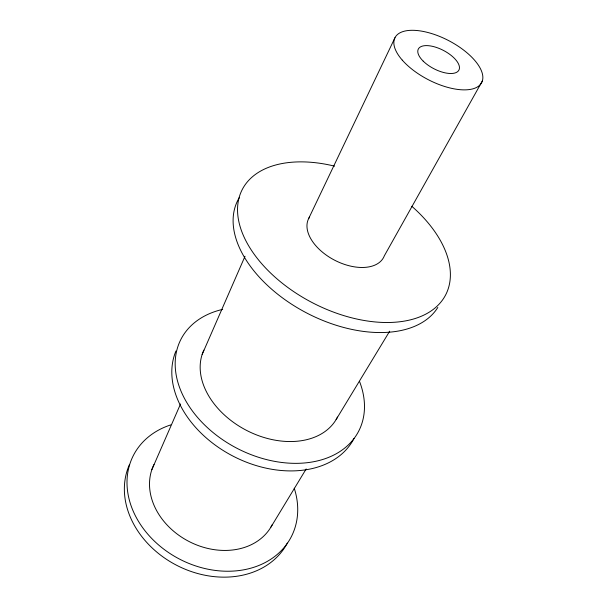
<?xml version="1.0" encoding="UTF-8"?>
<svg xmlns="http://www.w3.org/2000/svg" width="607" height="607" viewBox="0 0 607 607"><rect width="100%" height="100%" fill="white"/><g stroke="black" fill="none" stroke-linecap="round" stroke-linejoin="round"><path stroke-width="0.91" d="M151.849 469.666L180.529 403.981M202.154 354.45L245.031 256.237M308.614 218.657L395.005 37.664M482.292 81.088L384.33 255.82A42.209 25.084 27.4 0 1 334.609 260.191A42.209 25.084 27.4 0 1 309.562 217.04M270.972 527.028L306.171 468.961M336.141 419.513L389.679 331.202M287.308 543.106A88.19 71.004 27.4 0 1 178.382 566.164A88.19 71.004 27.4 0 1 129.283 464.985M294.251 488.225A88.804 71.065 27.4 0 1 242.466 570.041A88.804 71.065 27.4 0 1 134.944 514.903A88.804 71.065 27.4 0 1 170.757 424.892M354.01 438.466A99.252 71.194 27.4 0 1 235.736 457.496A99.252 71.194 27.4 0 1 175.939 351.021M359.572 381.537A100.041 71.133 27.4 0 1 305.784 462.853A100.041 71.133 27.4 0 1 184.824 399.087A100.041 71.133 27.4 0 1 222.686 309.373M272.308 524.6A66.353 53.052 27.4 0 1 189.475 541.725A66.353 53.052 27.4 0 1 153.988 464.514M337.469 417.077A74.729 53.075 27.4 0 1 247.717 430.985A74.729 53.075 27.4 0 1 203.869 350.125M437.829 307.438A113.501 68.576 27.4 0 1 302.529 310.746A113.501 68.576 27.4 0 1 239.416 197.472M411.804 206.281A114.533 68.265 27.4 0 1 405.438 320.913A114.533 68.265 27.4 0 1 244.067 237.049A114.533 68.265 27.4 0 1 334.563 166.143M402.297 60.146A48.803 22.034 27.4 0 0 478.969 85.853A48.803 22.034 27.4 0 0 433.785 34.258A48.803 22.034 27.4 0 0 402.297 60.146M423.223 61.155A22.861 10.319 27.4 0 0 458.49 70.761A22.861 10.319 27.4 0 0 434.164 46.754A22.861 10.319 27.4 0 0 423.223 61.155"/></g></svg>
